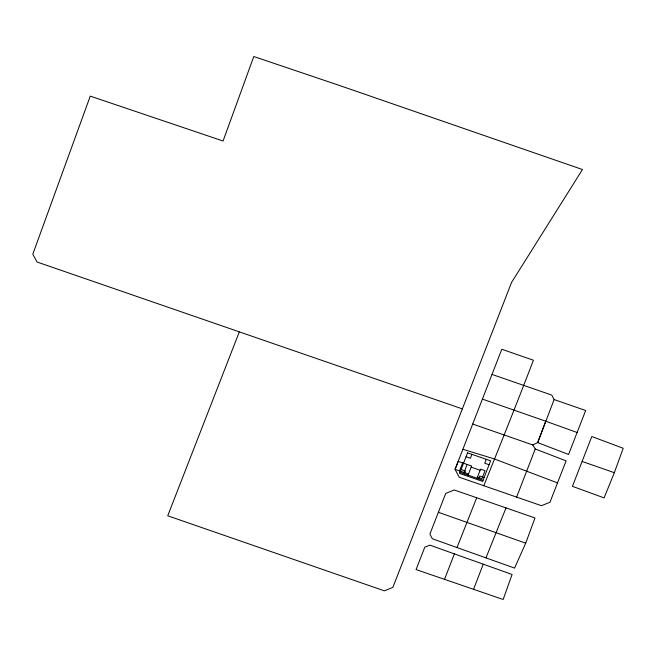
<?xml version="1.0" encoding="UTF-8"?>
<svg xmlns="http://www.w3.org/2000/svg" width="656" height="656" viewBox="0 0 656 656"><rect width="100%" height="100%" fill="white"/><g stroke="black" fill="none" stroke-linecap="round" stroke-linejoin="round"><path stroke-width="0.98" d="M614.344 472.689L604.086 497.904L572.426 486.342L591.802 436.535L623.2 448.261L614.344 472.689L582.118 461.447M525.702 543.184L534.984 517.945L454.231 489.966L445.703 493.435L429.91 534.041L432.353 538.756L514.583 568.088L525.702 543.184L438.356 512.287M492.016 374.428L551.786 395.092L554.115 399.561L537.707 442.587L532.754 444.94L472.697 424.038L455.067 469.36L459.2 477.207L541.446 505.694L549.966 502.25L566.087 460.856L535.255 448.983L532.754 444.94M577.116 432.493L545.735 421.218L537.69 442.603L568.572 454.469L585.669 410.508L554.115 399.561M473.55 589.318L503.152 599.477L512.09 574.476L429.893 545.136L424.793 547.178L416.06 569.572L473.55 589.318L483.234 564.176M444.538 579.346L454.387 553.885M535.255 448.983L516.616 497.1M239.243 332.051L167.739 515.78L384.359 590.835L392.878 587.382L511.598 282.359L582.471 169.527L340.267 85.739L253.79 56.523L223.065 141.015L90.266 96.129L32.8 254.184L37.023 261.998L462.349 408.885M472.697 424.038L501.799 349.263L533.435 360.226C517.289 402.235 500.618 444.005 483.775 485.727M459.544 470.91L462.652 462.923M464.022 472.459L467.129 464.473M464.35 473.837L465.44 471.033L461.078 469.516M471.935 454.354L470.418 458.257L466.055 456.74M468.064 475.124L471.607 466.031L458.175 461.373L455.067 469.36L468.499 474.009M477.019 478.232L480.561 469.13L485.038 470.688L481.922 478.667L477.453 477.117M478.675 478.806L479.766 475.994L484.128 477.511M486.26 459.323L484.743 463.218L489.105 464.735M457.011 547.547L476.691 497.756M485.973 557.879L506.014 507.916M462.882 449.294L494.222 458.897L557.51 482.89M471.172 467.138L480.126 470.245M459.987 472.328L483.037 480.315M545.735 421.218L482.406 399.102M467.572 452.837L459.561 473.419L482.611 481.414L490.622 460.832L467.572 452.837"/></g></svg>
